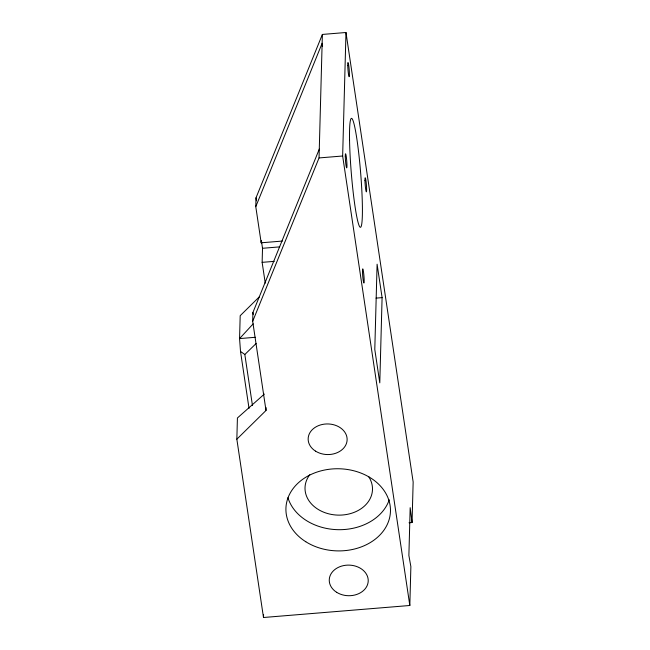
<?xml version="1.0" encoding="UTF-8"?>
<svg xmlns="http://www.w3.org/2000/svg" width="650" height="650" viewBox="0 0 650 650"><rect width="100%" height="100%" fill="white"/><g stroke="black" fill="none" stroke-linecap="round" stroke-linejoin="round"><path stroke-width="0.97" d="M409.029 522.779L412.059 522.527L410.174 507.666L408.882 555.49L410.873 566.637L409.825 605.491L263.494 617.5L236.844 439.197L237.421 417.983L264.266 394.168M236.844 439.197L266.004 410.475L252.688 321.319L252.923 312.496L319.28 149.118M282.401 241.061L261.178 242.799L255.775 206.651L256.011 197.827L322.376 34.434L345.979 32.5L413.156 482.007L412.059 522.527M261.178 242.799L261.227 240.841M265.249 283.148L262.137 262.348L262.519 248.292L261.398 240.801M266.004 410.475L266.086 407.591M263.494 617.5L263.575 614.526M252.688 321.319L319.044 157.934L322.376 34.434M409.825 605.491L342.648 156L345.979 32.5M382.094 297.627L379.787 382.891L374.79 349.456L377.098 264.192L382.094 297.627L376.025 298.123M263.372 395.322L263.681 393.348M255.775 206.651L322.14 43.266L322.587 46.264M253.167 323.863L239.566 338.585L240.508 351.423L249.031 408.428M259.382 296.798L240.191 315.705L239.566 338.585L255.304 337.293M252.452 405.527L244.831 354.502L256.116 343.517M319.044 157.934L342.648 156M262.519 248.292L279.695 246.878M262.137 262.348L274.267 261.357M240.508 351.423L244.831 354.502M256.011 197.827L256.457 200.834M252.923 312.496L253.216 314.446M389.236 499.842A52.284 41.072 1.5 0 1 338.041 529.685A52.284 41.072 1.5 0 1 287.926 497.697M368.737 476.759A33.751 26.512 1.5 0 1 337.74 515.109A33.751 26.512 1.5 0 1 309.774 474.744M305.793 541.742A52.284 41.072 1.5 0 0 389.919 516.295A52.284 41.072 1.5 0 0 318.849 471.469A52.284 41.072 1.5 0 0 305.793 541.742M336.668 592.312A19.492 15.307 1.5 0 0 368.022 582.831A19.492 15.307 1.5 0 0 341.534 566.117A19.492 15.307 1.5 0 0 336.668 592.312M315.567 451.149A19.492 15.307 1.5 0 0 346.929 441.659A19.492 15.307 1.5 0 0 320.434 424.954A19.492 15.307 1.5 0 0 315.567 451.149M347.742 65.398A7.134 0.609 85.3 0 0 349.082 76.7A7.134 0.609 85.3 0 0 348.912 66.82A7.134 0.609 85.3 0 0 347.742 65.398M364.959 180.554A7.134 0.609 85.3 0 0 366.299 191.856A7.134 0.609 85.3 0 0 366.121 181.976A7.134 0.609 85.3 0 0 364.959 180.554M349.554 140.286A54.665 4.664 85.3 0 0 359.824 226.915A54.665 4.664 85.3 0 0 358.491 151.19A54.665 4.664 85.3 0 0 349.554 140.286M362.489 270.985A7.134 0.609 85.3 0 0 363.74 282.831A7.134 0.609 85.3 0 0 363.764 274.032A7.134 0.609 85.3 0 0 362.489 270.985M345.288 156.553A7.134 0.609 85.3 0 0 346.621 167.854A7.134 0.609 85.3 0 0 346.45 157.974A7.134 0.609 85.3 0 0 345.288 156.553"/></g></svg>
